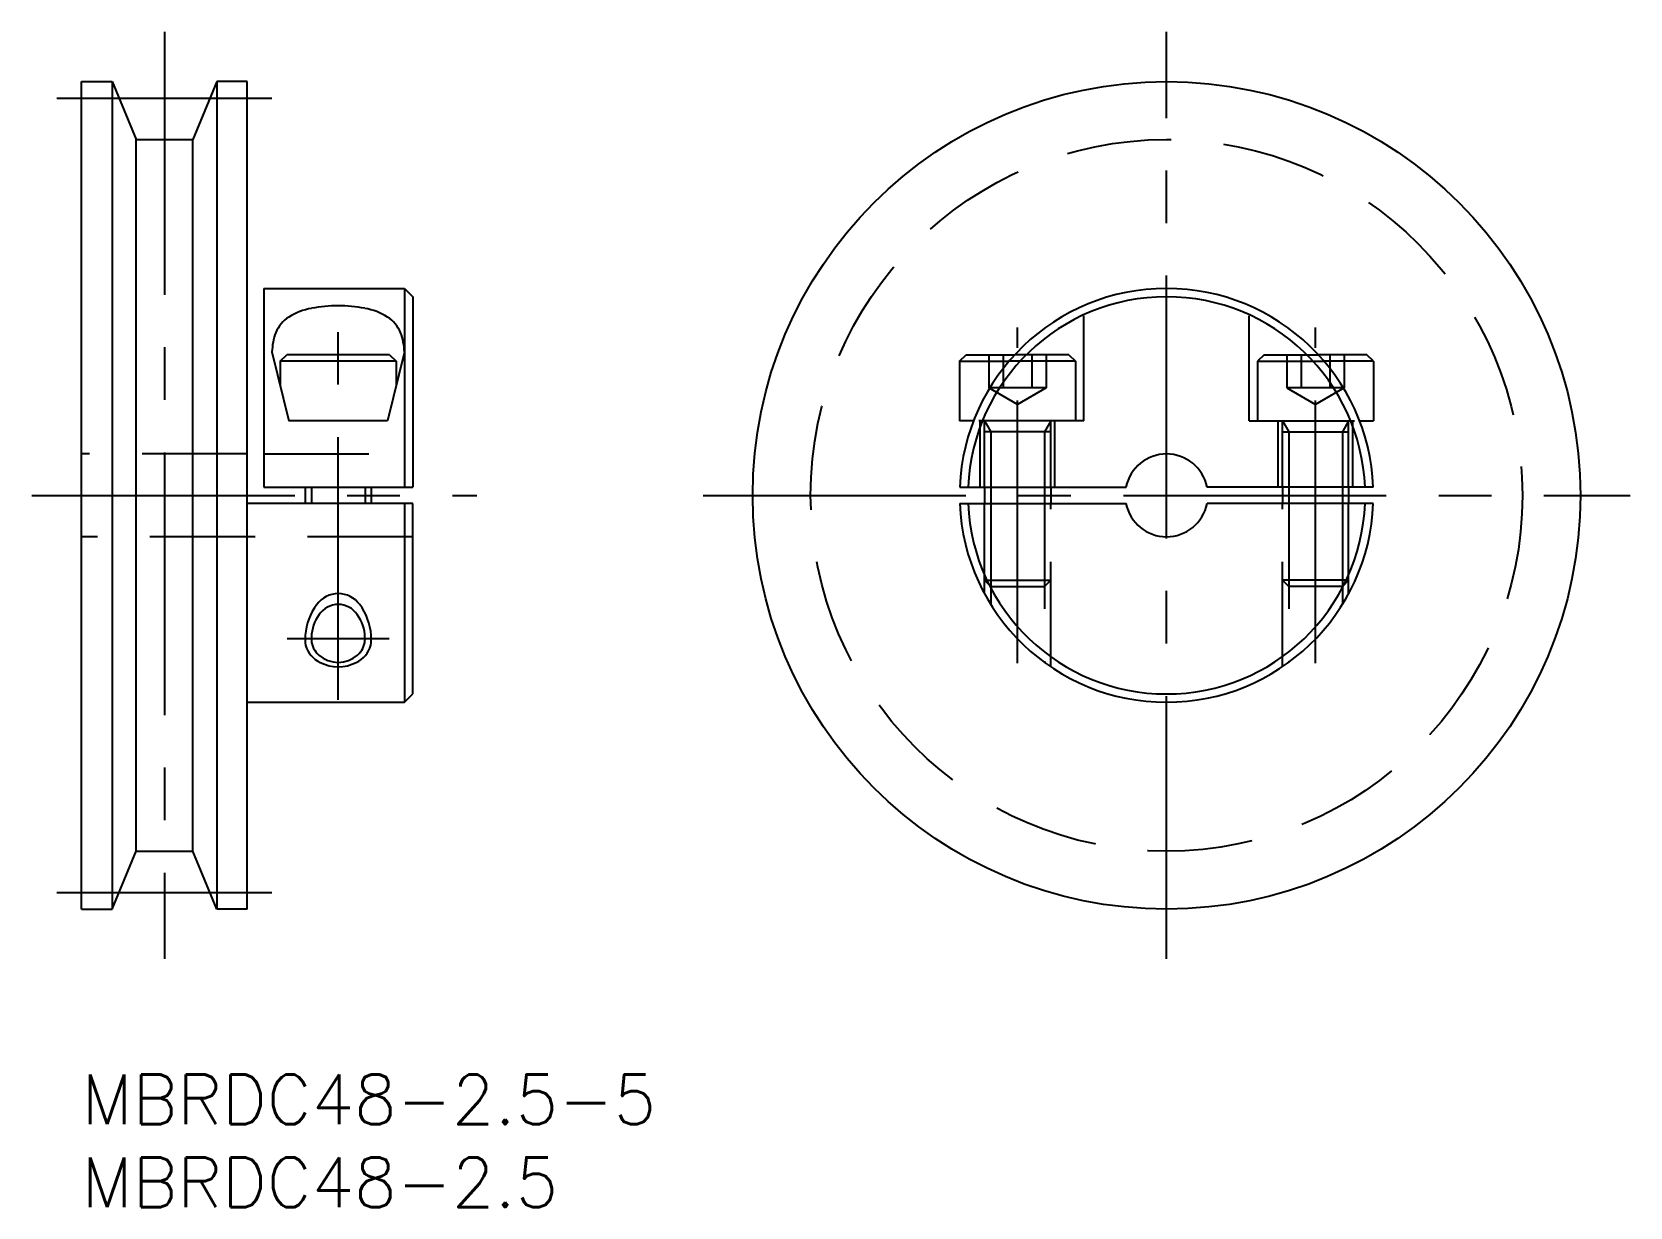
# Model space of a CAD drawing. Extents: x -3 to 93.5, y -8 to 63.
import ezdxf

# ---------------------------------------------------------------- set-up
doc = ezdxf.new("R2010")
doc.units = 0
doc.header["$LTSCALE"] = 0.5
doc.linetypes.add('CENTER', pattern=[50.8, 31.75, -6.35, 6.35, -6.35])
doc.linetypes.add('DASHED', pattern=[19.05, 12.7, -6.35])
for name, color, linetype in [('MSM_CENTER', 1, 'CENTER'), ('MSM_CONTINUOUS', 7, 'CONTINUOUS'), ('MSM_DASHED', 4, 'DASHED'), ('MSM_NARROW', 5, 'CONTINUOUS'), ('MSM_PART_NUMBER', 7, 'CONTINUOUS')]:
    doc.layers.add(name, color=color, linetype=linetype)
doc.styles.get("Standard").update_dxf_attribs({"font": 'txt.shx', "height": 3, "bigfont": 'bigfont.shx'})

# ---------------------------------------------------------------- blocks, each defined once
blk = doc.blocks.new('*U2')
at = {"layer": 'MSM_PART_NUMBER'}
blk.add_text('MBRDC48-2.5-5', height=3, dxfattribs=at).set_placement((0, -3))
blk = doc.blocks.new('*U3')
at = {"layer": 'MSM_PART_NUMBER'}
blk.add_text('MBRDC48-2.5', height=3, dxfattribs=at).set_placement((0, -8))

msp = doc.modelspace()

# ---------------------------------------------------------------- linework, layer by layer
at = {"layer": 'MSM_CENTER'}
for p, q in [((5, 63), (5, 7)), ((65.542, 7), (65.542, 63)), ((-1.5, 59), (11.5, 59)), ((15.5, 22.644), (15.5, 45.5)), ((56.542, 24.859), (56.542, 45.141)), ((74.542, 24.859), (74.542, 45.141)), ((-3, 35), (23.868, 35)), ((37.542, 35), (93.542, 35)), ((18.573, 26.325), (12.427, 26.325)), ((-1.5, 11), (11.5, 11))]:
    msp.add_line(p, q, dxfattribs=at)
at = {"layer": 'MSM_CONTINUOUS'}
for p, q in [((0, 60), (1.836, 60)), ((0, 10), (0, 60)), ((1.836, 60), (1.836, 10)), ((1.836, 60), (3.286, 56.5)), ((8.164, 60), (6.714, 56.5)), ((10, 60), (8.164, 60)), ((8.164, 60), (8.164, 10)), ((10, 10), (10, 60)), ((3.286, 56.5), (6.714, 56.5)), ((3.286, 13.5), (3.286, 56.5)), ((6.714, 13.5), (6.714, 56.5)), ((11, 47.5), (11, 35.5)), ((11, 47.5), (19.5, 47.5)), ((19.5, 47.5), (20, 47)), ((19.5, 47.5), (19.5, 35.5)), ((20, 47), (20, 35.5)), ((11.5, 43.675), (12.514, 39.5)), ((12, 43.1), (12.4, 43.5)), ((18.6, 43.5), (12.4, 43.5)), ((19.5, 43.675), (18.486, 39.5)), ((18.6, 43.5), (19, 43.1)), ((53.042, 43.1), (53.442, 43.5)), ((53.442, 43.5), (56.377, 43.5)), ((77.642, 43.5), (74.707, 43.5)), ((78.042, 43.1), (77.642, 43.5)), ((19, 43.1), (12, 43.1)), ((12, 43.1), (12, 41.617)), ((19, 43.1), (19, 41.617)), ((53.042, 43.1), (53.042, 39.5)), ((53.042, 43.1), (56.022, 43.1)), ((78.042, 43.1), (75.063, 43.1)), ((78.042, 43.1), (78.042, 39.5)), ((18.486, 39.5), (12.514, 39.5)), ((53.88, 39.5), (53.042, 39.5)), ((77.204, 39.5), (78.042, 39.5)), ((11, 35.5), (20, 35.5)), ((13.5, 35.5), (13.5, 34.5)), ((17.5, 35.5), (17.5, 34.5)), ((53.052, 35.5), (63.093, 35.5)), ((54.542, 35.5), (54.542, 34.5)), ((58.542, 35.5), (58.542, 34.5)), ((78.032, 35.5), (67.992, 35.5)), ((72.542, 35.5), (72.542, 34.5)), ((76.542, 35.5), (76.542, 34.5)), ((20, 34.5), (10, 34.5)), ((19.5, 34.5), (19.5, 22.5)), ((20, 23), (20, 34.5)), ((53.052, 34.5), (63.093, 34.5)), ((78.032, 34.5), (67.992, 34.5)), ((10, 22.5), (19.5, 22.5)), ((19.5, 22.5), (20, 23)), ((1.836, 10), (3.286, 13.5)), ((3.286, 13.5), (6.714, 13.5)), ((8.164, 10), (6.714, 13.5)), ((0, 10), (1.836, 10)), ((10, 10), (8.164, 10))]:
    msp.add_line(p, q, dxfattribs=at)
msp.add_circle((65.542, 35), 25, dxfattribs=at)
for centre, radius, start, end in [((65.542, 35), 12.5, 2.29244, 177.70756), ((15.5, 37.95), 8.506, 79.0512, 100.9488), ((65.542, 35), 12, 2.38802, 177.61198), ((13.665, 44.001), 2.113, 122.99702, 156.80178), ((14.57, 42.484), 3.878, 100.18441, 122.00823), ((16.43, 42.484), 3.878, 57.99177, 79.81559), ((17.382, 44.054), 2.043, 22.42356, 57.29383), ((15.297, 43.545), 3.799, 160.17599, 178.04328), ((15.945, 43.572), 3.556, 1.65065, 20.76867), ((65.542, 35), 2.5, 11.53696, 168.46304), ((65.542, 35), 12.5, 182.29244, 357.70756), ((65.542, 35), 12, 182.38802, 357.61198), ((65.542, 35), 2.5, 191.53696, 348.46304), ((15.5, 27.026), 1.382, 33.73624, 146.26376), ((16.293, 26.365), 2.412, 143.66186, 178.29926), ((14.707, 26.365), 2.412, 1.70074, 36.33814), ((15.697, 26.325), 1.818, 176.48697, 182.39633), ((15.218, 26.351), 1.341, 184.36191, 228.49026), ((15.782, 26.351), 1.341, 311.50974, 355.63809), ((15.303, 26.325), 1.818, 357.60367, 3.51303), ((15.5, 26.699), 1.789, 229.11551, 310.88449)]:
    msp.add_arc(centre, radius, start, end, dxfattribs=at)
at = {"layer": 'MSM_DASHED'}
for p, q in [((60.542, 39.5), (60.542, 46.456)), ((70.542, 39.5), (70.542, 46.456)), ((54.81, 43.5), (54.81, 41.5)), ((55.676, 43.5), (55.676, 41.5)), ((59.642, 43.5), (56.377, 43.5)), ((57.408, 43.5), (57.408, 41.5)), ((58.274, 43.5), (58.274, 41.5)), ((59.642, 43.5), (60.042, 43.1)), ((71.442, 43.5), (71.042, 43.1)), ((71.442, 43.5), (74.707, 43.5)), ((72.81, 43.5), (72.81, 41.5)), ((73.676, 43.5), (73.676, 41.5)), ((75.408, 43.5), (75.408, 41.5)), ((76.274, 43.5), (76.274, 41.5)), ((60.042, 43.1), (56.022, 43.1)), ((60.042, 43.1), (60.042, 39.5)), ((71.042, 43.1), (71.042, 39.5)), ((71.042, 43.1), (75.063, 43.1)), ((56.542, 40.5), (54.81, 41.5)), ((58.274, 41.5), (54.81, 41.5)), ((58.274, 41.5), (56.542, 40.5)), ((72.81, 41.5), (74.542, 40.5)), ((76.274, 41.5), (72.81, 41.5)), ((76.274, 41.5), (74.542, 40.5)), ((60.542, 39.5), (53.88, 39.5)), ((54.292, 35.5), (54.292, 39.5)), ((54.542, 39.5), (54.921, 38.844)), ((54.542, 35.5), (54.542, 39.5)), ((58.542, 38.844), (54.542, 38.844)), ((54.921, 38.844), (54.921, 35.5)), ((58.542, 39.5), (58.163, 38.844)), ((58.163, 38.844), (58.163, 35.5)), ((58.542, 35.5), (58.542, 39.5)), ((58.792, 35.5), (58.792, 39.5)), ((70.542, 39.5), (77.204, 39.5)), ((72.292, 35.5), (72.292, 39.5)), ((72.542, 39.5), (72.921, 38.844)), ((72.542, 35.5), (72.542, 39.5)), ((72.542, 38.844), (76.542, 38.844)), ((72.921, 38.844), (72.921, 35.5)), ((76.542, 39.5), (76.163, 38.844)), ((76.163, 38.844), (76.163, 35.5)), ((76.542, 35.5), (76.542, 39.5)), ((76.792, 35.5), (76.792, 39.5)), ((10, 37.5), (0, 37.5)), ((11, 37.5), (20, 37.5)), ((54.542, 29.063), (54.542, 34.5)), ((54.921, 34.5), (54.921, 28.409)), ((58.163, 34.5), (58.163, 24.91)), ((58.542, 24.644), (58.542, 34.5)), ((72.542, 24.644), (72.542, 34.5)), ((72.921, 34.5), (72.921, 24.91)), ((76.163, 34.5), (76.163, 28.409)), ((76.542, 29.063), (76.542, 34.5)), ((20, 32.5), (0, 32.5)), ((54.542, 29.879), (58.542, 29.879)), ((54.542, 29.879), (54.921, 29.5)), ((54.921, 29.5), (58.163, 29.5)), ((58.163, 29.5), (58.542, 29.879)), ((76.542, 29.879), (72.542, 29.879)), ((72.921, 29.5), (72.542, 29.879)), ((76.163, 29.5), (72.921, 29.5)), ((76.542, 29.879), (76.163, 29.5))]:
    msp.add_line(p, q, dxfattribs=at)
msp.add_circle((65.542, 35), 21.5, dxfattribs=at)
at = {"layer": 'MSM_NARROW'}
for p, q in [((13.879, 35.5), (13.879, 34.5)), ((17.121, 35.5), (17.121, 34.5)), ((54.921, 35.5), (54.921, 34.5)), ((58.163, 35.5), (58.163, 34.5)), ((72.921, 35.5), (72.921, 34.5)), ((76.163, 35.5), (76.163, 34.5))]:
    msp.add_line(p, q, dxfattribs=at)
for centre, radius, start, end in [((15.5, 27.449), 1.614, 36.48918, 143.51082), ((17.037, 26.296), 3.535, 143.29718, 175.87362), ((13.963, 26.296), 3.535, 4.12638, 36.70282), ((15.8, 26.325), 2.3, 174.38263, 189.58223), ((15.2, 26.325), 2.3, 350.41777, 5.61737), ((15.066, 26.364), 1.591, 195.36314, 246.01631), ((15.934, 26.364), 1.591, 293.98369, 344.63686), ((15.5, 26.967), 2.324, 242.28707, 297.71293)]:
    msp.add_arc(centre, radius, start, end, dxfattribs=at)

# ---------------------------------------------------------------- block references
at = {"layer": 'MSM_CONTINUOUS'}
for name in ['*U2', '*U3']:
    msp.add_blockref(name, (0, 0), dxfattribs=at)

doc.saveas('drawing.dxf')
